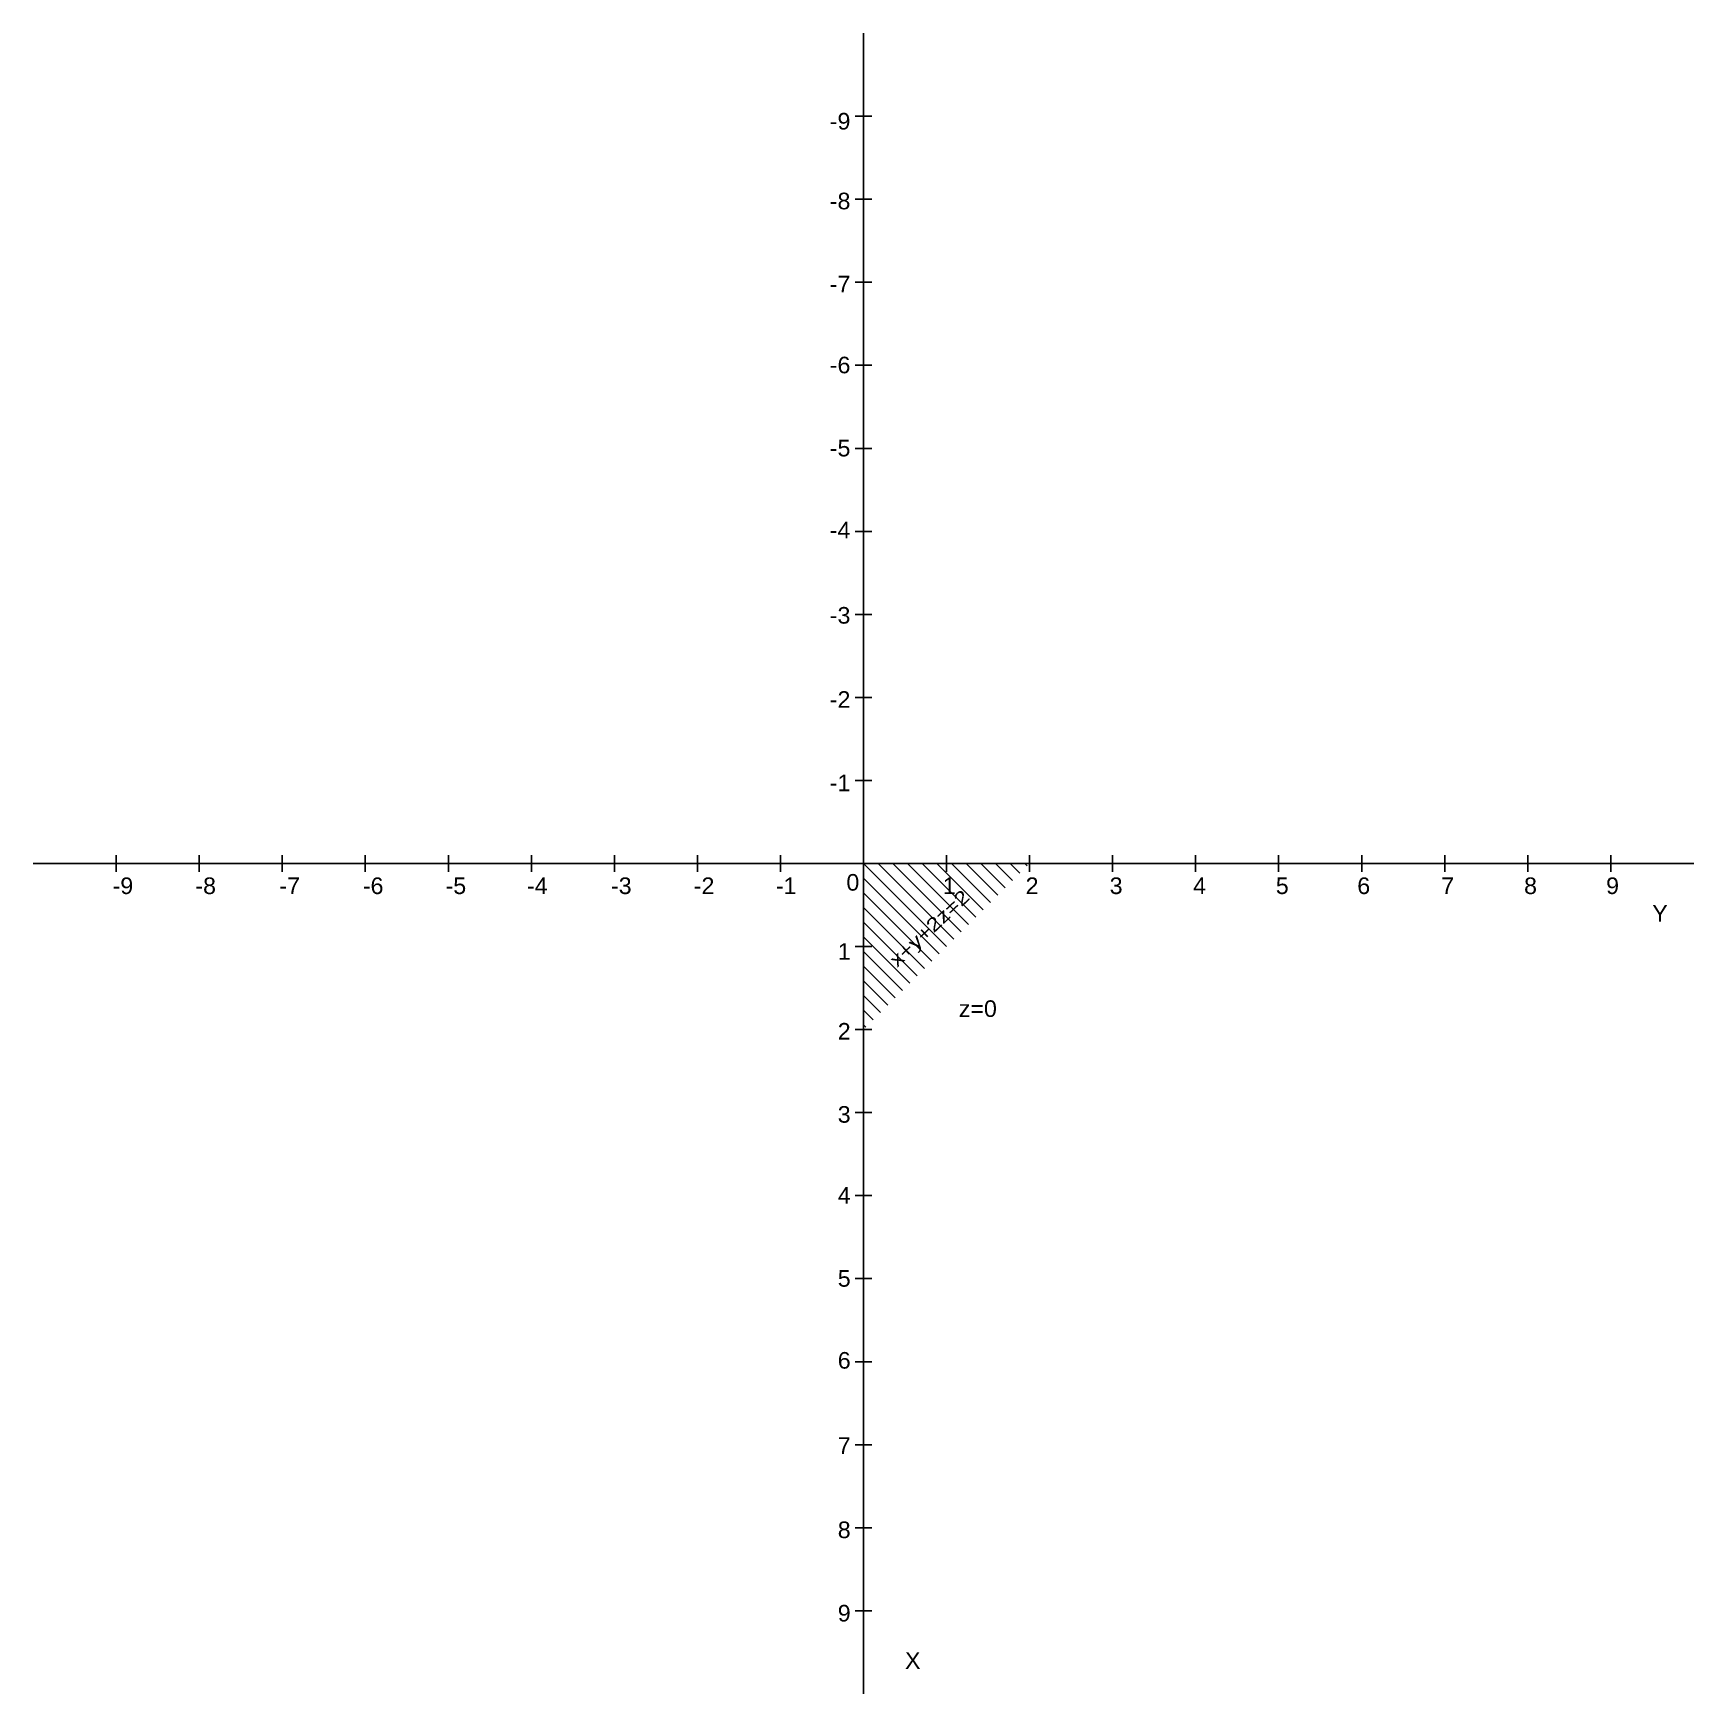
# Model space of a CAD drawing. Header units: inches. Extents: x -10 to 10, y -10 to 10.
import ezdxf

# ---------------------------------------------------------------- set-up
doc = ezdxf.new("R2010")
doc.units = ezdxf.units.IN
doc.header["$LTSCALE"] = 0.5
doc.header["$MEASUREMENT"] = 0
doc.styles.get("Standard").update_dxf_attribs({"font": 'arial.ttf'})
pattern_1 = [(315, (0, 0), (0.0883883, 0.0883883), [])]

# ---------------------------------------------------------------- blocks, each defined once
blk = doc.blocks.new('*U1')
blk.add_line((1, -0.1), (1, 0.1))
blk = doc.blocks.new('*U2')
at = {"color": 0, "linetype": 'ByBlock', "lineweight": -2, "transparency": 16777216, "extrusion": (0, -1, -2.22045e-16)}
for p in [(0, 0), (1, 0), (2, 0), (3, 0), (4, 0), (5, 0), (6, 0), (7, 0), (8, 0)]:
    blk.add_blockref('*U1', p, dxfattribs=at)
blk = doc.blocks.new('*U3')
blk.add_line((1, -0.1), (1, 0.1))
blk = doc.blocks.new('*U4')
at = {"color": 0, "linetype": 'ByBlock', "lineweight": -2, "transparency": 16777216, "extrusion": (0, -1, -2.22045e-16)}
for p in [(0, 0), (1, 0), (2, 0), (3, 0), (4, 0), (5, 0), (6, 0), (7, 0), (8, 0)]:
    blk.add_blockref('*U3', p, dxfattribs=at)
blk = doc.blocks.new('*U5')
blk.add_line((1, -0.1), (1, 0.1))
blk = doc.blocks.new('*U6')
at = {"color": 0, "linetype": 'ByBlock', "lineweight": -2, "transparency": 16777216, "extrusion": (0, -1, -2.22045e-16)}
for p in [(0, 0), (1, 0), (2, 0), (3, 0), (4, 0), (5, 0), (6, 0), (7, 0), (8, 0)]:
    blk.add_blockref('*U5', p, dxfattribs=at)
blk = doc.blocks.new('*U7')
blk.add_line((1, -0.1), (1, 0.1))
blk = doc.blocks.new('*U8')
at = {"color": 0, "linetype": 'ByBlock', "lineweight": -2, "transparency": 16777216, "extrusion": (0, -1, -2.22045e-16)}
for p in [(-10, 0), (-9, 0), (-8, 0), (-7, 0), (-6, 0), (-5, 0), (-4, 0), (-3, 0), (-2, 0)]:
    blk.add_blockref('*U7', p, dxfattribs=at)
blk = doc.blocks.new('*U11')
blk.add_line((1, -0.1), (1, 0.1))
blk = doc.blocks.new('*U12')
at = {"color": 0, "linetype": 'ByBlock', "lineweight": -2, "transparency": 16777216, "extrusion": (0, -1, -2.22045e-16)}
for p in [(0, 0), (1, 0), (2, 0), (3, 0), (4, 0), (5, 0), (6, 0), (7, 0), (8, 0)]:
    blk.add_blockref('*U11', p, dxfattribs=at)
blk = doc.blocks.new('*U13')
blk.add_line((1, -0.1), (1, 0.1))
blk = doc.blocks.new('*U14')
at = {"color": 0, "linetype": 'ByBlock', "lineweight": -2, "transparency": 16777216, "extrusion": (0, -1, -2.22045e-16)}
for p in [(0, 0), (1, 0), (2, 0), (3, 0), (4, 0), (5, 0), (6, 0), (7, 0), (8, 0)]:
    blk.add_blockref('*U13', p, dxfattribs=at)

msp = doc.modelspace()

# ---------------------------------------------------------------- hatches: boundary and pattern name
h = msp.add_hatch()
h.set_pattern_fill('ANSI31', color=256)
h.set_pattern_definition(pattern_1)
h.paths.add_polyline_path([(-0.465, 0.761), (-0.116, 0.761), (-0.116, 1.173), (-0.465, 1.173)], flags=9)
h.paths.add_polyline_path([(-0.465, 1.765), (-0.116, 1.765), (-0.116, 2.177), (-0.465, 2.177)], flags=9)
h = msp.add_hatch()
h.set_pattern_fill('ANSI31', color=256)
h.set_pattern_definition(pattern_1)
h.paths.add_polyline_path([(-0.465, 0.761), (-0.116, 0.761), (-0.116, 1.173), (-0.465, 1.173)], flags=9)
h.paths.add_polyline_path([(-0.465, 1.765), (-0.116, 1.765), (-0.116, 2.177), (-0.465, 2.177)], flags=9)
h = msp.add_hatch()
h.set_pattern_fill('ANSI31', color=256)
h.set_pattern_definition(pattern_1)
h.paths.add_polyline_path([(2, 0), (0, 0), (0, -2)])
h.paths.add_polyline_path([(0.876, -0.478), (1.131, -0.478), (1.131, -0.066), (0.876, -0.066)], flags=24)
h.paths.add_polyline_path([(0.428, -1.359), (1.388, -0.455), (1.161, -0.207), (0.201, -1.111)], flags=24)
h = msp.add_hatch()
h.set_pattern_fill('ANSI31', color=256)
h.set_pattern_definition(pattern_1)
h.paths.add_polyline_path([(-2.103, -0.478), (-1.755, -0.478), (-1.755, -0.066), (-2.103, -0.066)], flags=9)
h.paths.add_polyline_path([(-1.115, -0.478), (-0.766, -0.478), (-0.766, -0.066), (-1.115, -0.066)], flags=9)
h.paths.add_polyline_path([(-0.368, -2.231), (-0.112, -2.231), (-0.112, -1.819), (-0.368, -1.819)], flags=9)
h.paths.add_polyline_path([(-0.39, -1.27), (-0.135, -1.27), (-0.135, -0.858), (-0.39, -0.858)], flags=9)
h.paths.add_polyline_path([(0.428, -1.359), (1.388, -0.455), (1.161, -0.207), (0.201, -1.111)], flags=9)
h.paths.add_polyline_path([(-0.267, -0.437), (-0.012, -0.437), (-0.012, -0.025), (-0.267, -0.025)], flags=9)
h = msp.add_hatch()
h.set_pattern_fill('ANSI31', color=256)
h.set_pattern_definition(pattern_1)
h.paths.add_polyline_path([(-2.103, -0.478), (-1.755, -0.478), (-1.755, -0.066), (-2.103, -0.066)], flags=9)
h.paths.add_polyline_path([(-1.115, -0.478), (-0.766, -0.478), (-0.766, -0.066), (-1.115, -0.066)], flags=9)
h.paths.add_polyline_path([(-0.39, -1.27), (-0.135, -1.27), (-0.135, -0.858), (-0.39, -0.858)], flags=9)
h.paths.add_polyline_path([(-0.267, -0.437), (-0.012, -0.437), (-0.012, -0.025), (-0.267, -0.025)], flags=9)
h.paths.add_polyline_path([(-0.368, -2.231), (-0.112, -2.231), (-0.112, -1.819), (-0.368, -1.819)], flags=9)
h = msp.add_hatch()
h.set_pattern_fill('ANSI31', color=256)
h.set_pattern_definition(pattern_1)
edge = h.paths.add_edge_path()
edge.add_line((0, 0), (0, -1))
edge.add_line((0, -1), (0.667, -0.667))
edge.add_line((0.667, -0.667), (1, 0))
edge.add_line((1, 0), (0, 0))
edge.add_line((0, -2), (1, -1))
edge.add_line((1, -1), (0.667, -0.667))
edge.add_line((0.667, -0.667), (0, -1))
edge.add_line((0, -1), (0, -2))
edge.add_line((2, 0), (1, 0))
edge.add_line((1, 0), (0.667, -0.667))
edge.add_line((0.667, -0.667), (1, -1))
edge.add_line((1, -1), (2, 0))
at = {"extrusion": (-1, 2.22045e-16, -2.22045e-16)}
h = msp.add_hatch(dxfattribs=at)
h.set_pattern_fill('ANSI31', color=256)
edge = h.paths.add_edge_path()
edge.add_line((0, 1), (1, 0.5))
edge.add_line((1, 0.5), (0.667, 0.333))
edge.add_line((0.667, 0.333), (0, 0.5))
edge.add_line((0, 0.5), (0, 1))
edge.add_line((2, 0), (1, 0))
edge.add_line((1, 0), (0.667, 0.333))
edge.add_line((0.667, 0.333), (1, 0.5))
edge.add_line((1, 0.5), (2, 0))
edge.add_line((0, 0), (0, 0.5))
edge.add_line((0, 0.5), (0.667, 0.333))
edge.add_line((0.667, 0.333), (1, 0))
edge.add_line((1, 0), (0, 0))
at = {"extrusion": (-2.22045e-16, -1, -2.22045e-16)}
h = msp.add_hatch(dxfattribs=at)
h.set_pattern_fill('ANSI31', color=256)
h.set_pattern_definition(pattern_1)
edge = h.paths.add_edge_path()
edge.add_line((0, 1), (0, 0.5))
edge.add_line((0, 0.5), (0.667, 0.333))
edge.add_line((0.667, 0.333), (1, 0.5))
edge.add_line((1, 0.5), (0, 1))
edge.add_line((0, 0), (1, 0))
edge.add_line((1, 0), (0.667, 0.333))
edge.add_line((0.667, 0.333), (0, 0.5))
edge.add_line((0, 0.5), (0, 0))
edge.add_line((2, 0), (1, 0.5))
edge.add_line((1, 0.5), (0.667, 0.333))
edge.add_line((0.667, 0.333), (1, 0))
edge.add_line((1, 0), (2, 0))
h = msp.add_hatch()
h.set_pattern_fill('ANSI31', color=256)
h.set_pattern_definition(pattern_1)
h.paths.add_polyline_path([(0.876, -0.478), (1.131, -0.478), (1.131, -0.066), (0.876, -0.066)], flags=9)
h.paths.add_polyline_path([(0.428, -1.359), (1.388, -0.455), (1.161, -0.207), (0.201, -1.111)], flags=9)

# ---------------------------------------------------------------- linework, layer by layer
for p, q in [((0, -10), (0, 10)), ((-10, 0), (10, 0))]:
    msp.add_line(p, q)
at = {"extrusion": (0, -1, 6.12323e-17)}
msp.add_line((0, 0, -10), (0, 0, 10), dxfattribs=at)

# ---------------------------------------------------------------- block references
at = {"extrusion": (-1, 6.12323e-17, -2.22045e-16), "rotation": 180}
for name, p in [('*U4', (0, 0)), ('*U6', (10, 0))]:
    msp.add_blockref(name, p, dxfattribs=at)
at = {"extrusion": (0, 1, -2.22045e-16), "rotation": 180}
for name in ['*U8', '*U2']:
    msp.add_blockref(name, (0, 0), dxfattribs=at)
at = {"extrusion": (-1, 2.22045e-16, 6.12323e-17), "rotation": 90}
for name, p in [('*U12', (0, 0)), ('*U14', (0, -10))]:
    msp.add_blockref(name, p, dxfattribs=at)

# ---------------------------------------------------------------- texts
at = {"char_height": 0.2, "attachment_point": 1}
for s, width, insert in [('-9', 0.2, (-0.406, 9.04)), ('-8', 0.2, (-0.406, 8.079)), ('-7', 0.2, (-0.406, 7.078)), ('-6', 0.2, (-0.406, 6.104)), ('-5', 0.2, (-0.406, 5.103)), ('-4', 0.2, (-0.406, 4.116)), ('-3', 0.2, (-0.406, 3.089)), ('-2', 0.2, (-0.406, 2.075)), ('-1', 0.2, (-0.406, 1.071)), ('-9', 0.2, (-9.044, -0.168)), ('-8', 0.2, (-8.047, -0.168)), ('-7', 0.2, (-7.035, -0.168)), ('-6', 0.2, (-6.03, -0.168)), ('-5', 0.2, (-5.034, -0.168)), ('-4', 0.2, (-4.053, -0.168)), ('-3', 0.2, (-3.041, -0.168)), ('-2', 0.2, (-2.044, -0.168)), ('-1', 0.2, (-1.056, -0.168)), ('0', 0.36064, (-0.206, -0.127)), ('1', 0.2, (0.956, -0.168)), ('2', 0.2, (1.953, -0.168)), ('3', 0.2, (2.965, -0.168)), ('4', 0.2, (3.97, -0.168)), ('5', 0.2, (4.966, -0.168)), ('6', 0.2, (5.947, -0.168)), ('7', 0.2, (6.959, -0.168)), ('8', 0.2, (7.956, -0.168)), ('9', 0.2, (8.944, -0.168)), ('Y', 0.5, (9.5, -0.5)), ('1', 0.2, (-0.31, -0.96)), ('z=0', 0.5, (1.148, -1.648)), ('2', 0.2, (-0.31, -1.921)), ('3', 0.2, (-0.31, -2.922)), ('4', 0.2, (-0.31, -3.896)), ('5', 0.2, (-0.31, -4.897)), ('6', 0.2, (-0.31, -5.884)), ('7', 0.2, (-0.31, -6.911)), ('8', 0.2, (-0.31, -7.925)), ('9', 0.2, (-0.31, -8.929)), ('X', 0.5, (0.5, -9.5))]:
    msp.add_mtext_dynamic_manual_height_columns(s, width=width, gutter_width=1, heights=[0], dxfattribs=dict(at, insert=insert))
at = {"extrusion": (0, -1, 6.12323e-17), "char_height": 0.2, "attachment_point": 1, "text_direction": (1, 0, 0)}
for s, insert in [('4', (-0.31, 0, 4.116)), ('3', (-0.31, 0, 3.089)), ('5', (-0.31, 0, 5.103)), ('8', (-0.31, 0, 8.079)), ('9', (-0.31, 0, 9.04)), ('2', (-0.31, 0, 2.075)), ('6', (-0.31, 0, 6.104)), ('7', (-0.31, 0, 7.078)), ('1', (-0.31, 0, 1.071)), ('-9', (-0.388, 0, -8.929)), ('-8', (-0.388, 0, -7.925)), ('-7', (-0.388, 0, -6.911)), ('-6', (-0.388, 0, -5.884)), ('-5', (-0.388, 0, -4.897)), ('-4', (-0.388, 0, -3.896)), ('-3', (-0.388, 0, -2.922)), ('-2', (-0.388, 0, -1.921)), ('-1', (-0.388, 0, -0.96))]:
    msp.add_mtext_dynamic_manual_height_columns(s, width=0.2, gutter_width=1, heights=[0], dxfattribs=dict(at, insert=insert))
at = {"extrusion": (0, -1, -2.22045e-16), "insert": (0.5, 0, 10), "char_height": 0.2, "attachment_point": 1, "text_direction": (1, 0, 0)}
msp.add_mtext_dynamic_manual_height_columns('Z', width=0.5, gutter_width=1, heights=[0], dxfattribs=at)
at = {"extrusion": (-2.22045e-16, 1, -2.22045e-16), "insert": (0.898, 0, 0.898), "char_height": 0.2, "attachment_point": 1, "text_direction": (1, 0, 0)}
msp.add_mtext_dynamic_manual_height_columns('x=0', width=2, gutter_width=1, heights=[0], dxfattribs=at)
at = {"extrusion": (0.408248, -0.408248, 0.816497), "insert": (0.295, -1.137, 0.284), "char_height": 0.2, "attachment_point": 1, "text_direction": (0.727859, 0.685398, -0.02123)}
msp.add_mtext_dynamic_manual_height_columns('x+y+2z=2', width=0.91076, gutter_width=1, heights=[0], dxfattribs=at)
at = {"extrusion": (1, -3.44509e-16, -2.22045e-16), "insert": (0, -1.5, 1.5), "char_height": 0.2, "attachment_point": 1, "text_direction": (0, 1, 0)}
msp.add_mtext_dynamic_manual_height_columns('y=0', width=2, gutter_width=1, heights=[0], dxfattribs=at)

doc.saveas('drawing.dxf')
